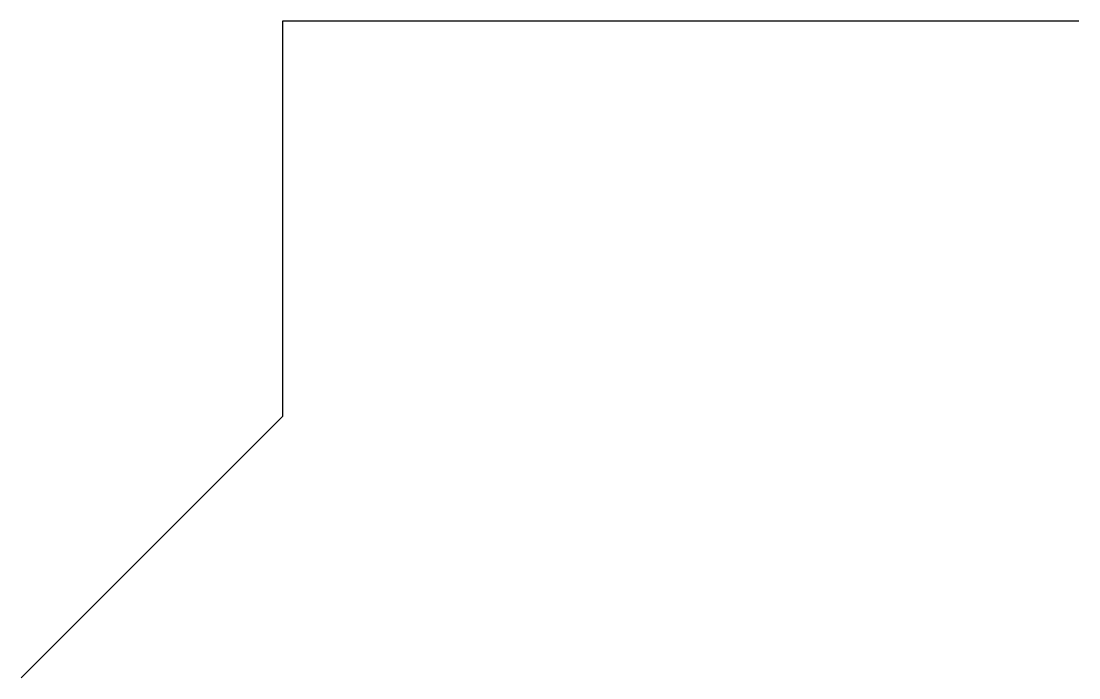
# Model space of a CAD drawing. Extents: x -656 to 2000, y -656 to 992.
import ezdxf

# ---------------------------------------------------------------- set-up
doc = ezdxf.new("R2010")
doc.units = 0

msp = doc.modelspace()

# ---------------------------------------------------------------- linework, layer by layer
for p, q in [((0, 992), (0, 0)), ((2000, 992), (0, 992)), ((-656, -656, -384), (0, 0))]:
    msp.add_line(p, q)

doc.saveas('drawing.dxf')
